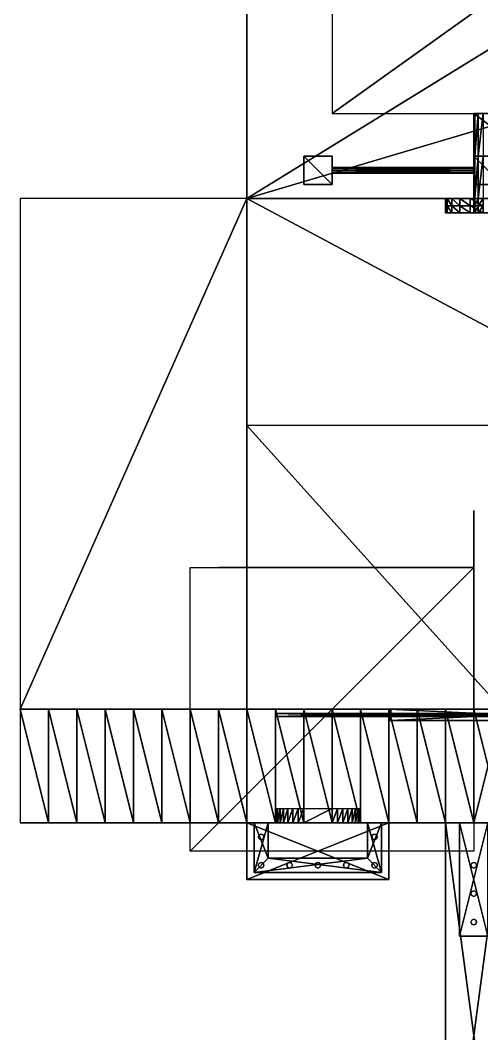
# Model space of a CAD drawing. Header units: metres. Extents: x -124 to 60, y -56 to 44.
# Drawn here: x -54 to -37.72, y -25.44 to 10.28 of the extents above; entities that cross this region are included whole.
import ezdxf

# ---------------------------------------------------------------- set-up
doc = ezdxf.new("R2010")
doc.units = ezdxf.units.M

msp = doc.modelspace()

# ---------------------------------------------------------------- linework, layer by layer
for points in [[(-46, 4, 20), (-46, 4, 46), (-46, 20, 46)], [(-46, 20, 46), (-46, 20, 20), (-46, 4, 20)], [(-46, 4, 8), (-46, 4, 20), (-46, 20, 20)], [(-46, 20, 20), (-46, 20, 8), (-46, 4, 8)], [(-46, 4, 46), (8, 4, 46), (8, 20, 46)], [(8, 20, 46), (-46, 20, 46), (-46, 4, 46)], [(-20, 20, 20), (-20, 4, 20), (-46, 4, 20)], [(-46, 4, 20), (-46, 20, 20), (-20, 20, 20)], [(-29, 17, 8), (-43, 17, 8), (-43, 7, 8)], [(-43, 7, 8), (-29, 7, 8), (-29, 17, 8)], [(-38, 4, 8), (-38, 4, 16), (-38, 7, 16)], [(-38, 7, 16), (-38, 7, 8), (-38, 4, 8)], [(-34, 4, 8), (-34, 7, 8), (-38, 7, 8)], [(-38, 7, 8), (-38, 4, 8), (-34, 4, 8)], [(-38, 5.5, 16), (-38, 7, 16), (-37.9616, 7, 16.3902)], [(-37.9616, 7, 16.3902), (-37.9616, 5.5, 16.3902), (-38, 5.5, 16)], [(-37.6346, 7, 16.3252), (-37.9616, 7, 16.3902), (-38, 7, 16)], [(-38, 7, 16), (-37.6667, 7, 16), (-37.6346, 7, 16.3252)], [(-37.9616, 5.5, 16.3902), (-37.9616, 7, 16.3902), (-37.8478, 7, 16.7654)], [(-37.8478, 7, 16.7654), (-37.8478, 5.5, 16.7654), (-37.9616, 5.5, 16.3902)], [(-37.5398, 7, 16.6378), (-37.8478, 7, 16.7654), (-37.9616, 7, 16.3902)], [(-37.9616, 7, 16.3902), (-37.6346, 7, 16.3252), (-37.5398, 7, 16.6378)], [(-37.8478, 5.5, 16.7654), (-37.8478, 7, 16.7654), (-37.6629, 7, 17.1111)], [(-37.6629, 7, 17.1111), (-37.6629, 5.5, 17.1111), (-37.8478, 5.5, 16.7654)], [(-37.3858, 7, 16.926), (-37.6629, 7, 17.1111), (-37.8478, 7, 16.7654)], [(-37.8478, 7, 16.7654), (-37.5398, 7, 16.6378), (-37.3858, 7, 16.926)], [(-43, 4.5, 24), (-43, 5.5, 24), (-44, 5.5, 24)], [(-44, 5.5, 24), (-44, 4.5, 24), (-43, 4.5, 24)], [(-44, 5.5, 20), (-44, 5.5, 24), (-43, 5.5, 24)], [(-43, 5.5, 24), (-43, 5.5, 20), (-44, 5.5, 20)], [(-44, 4.5, 20), (-44, 4.5, 24), (-44, 5.5, 24)], [(-44, 5.5, 24), (-44, 5.5, 20), (-44, 4.5, 20)], [(-43, 5.5, 20), (-43, 5.5, 24), (-43, 4.5, 24)], [(-43, 4.5, 24), (-43, 4.5, 20), (-43, 5.5, 20)], [(-38, 4, 16), (-38, 5.5, 16), (-37.9616, 5.5, 16.3902)], [(-37.9616, 5.5, 16.3902), (-37.9616, 4, 16.3902), (-38, 4, 16)], [(-37, 4.5, 24), (-37, 5.5, 24), (-38, 5.5, 24)], [(-38, 5.5, 24), (-38, 4.5, 24), (-37, 4.5, 24)], [(-38, 5.5, 20), (-38, 5.5, 24), (-37, 5.5, 24)], [(-37, 5.5, 24), (-37, 5.5, 20), (-38, 5.5, 20)], [(-38, 4.5, 20), (-38, 4.5, 24), (-38, 5.5, 24)], [(-38, 5.5, 24), (-38, 5.5, 20), (-38, 4.5, 20)], [(-37.9616, 4, 16.3902), (-37.9616, 5.5, 16.3902), (-37.8478, 5.5, 16.7654)], [(-37.8478, 5.5, 16.7654), (-37.8478, 4, 16.7654), (-37.9616, 4, 16.3902)], [(-37.8478, 4, 16.7654), (-37.8478, 5.5, 16.7654), (-37.6629, 5.5, 17.1111)], [(-37.6629, 5.5, 17.1111), (-37.6629, 4, 17.1111), (-37.8478, 4, 16.7654)], [(-38, 5.07071, 23.5707), (-38, 5.1, 23.5), (-43, 5.1, 23.5)], [(-43, 5.1, 23.5), (-43, 5.07071, 23.5707), (-38, 5.07071, 23.5707)], [(-38, 5.1, 23.5), (-38, 5.07071, 23.4293), (-43, 5.07071, 23.4293)], [(-43, 5.07071, 23.4293), (-43, 5.1, 23.5), (-38, 5.1, 23.5)], [(-38, 5.07071, 22.5707), (-38, 5.1, 22.5), (-43, 5.1, 22.5)], [(-43, 5.1, 22.5), (-43, 5.07071, 22.5707), (-38, 5.07071, 22.5707)], [(-38, 5.1, 22.5), (-38, 5.07071, 22.4293), (-43, 5.07071, 22.4293)], [(-43, 5.07071, 22.4293), (-43, 5.1, 22.5), (-38, 5.1, 22.5)], [(-38, 5.07071, 21.5707), (-38, 5.1, 21.5), (-43, 5.1, 21.5)], [(-43, 5.1, 21.5), (-43, 5.07071, 21.5707), (-38, 5.07071, 21.5707)], [(-38, 5.1, 21.5), (-38, 5.07071, 21.4293), (-43, 5.07071, 21.4293)], [(-43, 5.07071, 21.4293), (-43, 5.1, 21.5), (-38, 5.1, 21.5)], [(-38, 5, 23.6), (-38, 5.07071, 23.5707), (-43, 5.07071, 23.5707)], [(-43, 5.07071, 23.5707), (-43, 5, 23.6), (-38, 5, 23.6)], [(-38, 5.07071, 23.4293), (-38, 5, 23.4), (-43, 5, 23.4)], [(-43, 5, 23.4), (-43, 5.07071, 23.4293), (-38, 5.07071, 23.4293)], [(-38, 5, 22.6), (-38, 5.07071, 22.5707), (-43, 5.07071, 22.5707)], [(-43, 5.07071, 22.5707), (-43, 5, 22.6), (-38, 5, 22.6)], [(-38, 5.07071, 22.4293), (-38, 5, 22.4), (-43, 5, 22.4)], [(-43, 5, 22.4), (-43, 5.07071, 22.4293), (-38, 5.07071, 22.4293)], [(-38, 5, 21.6), (-38, 5.07071, 21.5707), (-43, 5.07071, 21.5707)], [(-43, 5.07071, 21.5707), (-43, 5, 21.6), (-38, 5, 21.6)], [(-38, 5.07071, 21.4293), (-38, 5, 21.4), (-43, 5, 21.4)], [(-43, 5, 21.4), (-43, 5.07071, 21.4293), (-38, 5.07071, 21.4293)], [(-38, 4.92929, 23.5707), (-38, 5, 23.6), (-43, 5, 23.6)], [(-43, 5, 23.6), (-43, 4.92929, 23.5707), (-38, 4.92929, 23.5707)], [(-38, 5, 23.4), (-38, 4.92929, 23.4293), (-43, 4.92929, 23.4293)], [(-43, 4.92929, 23.4293), (-43, 5, 23.4), (-38, 5, 23.4)], [(-38, 4.92929, 22.5707), (-38, 5, 22.6), (-43, 5, 22.6)], [(-43, 5, 22.6), (-43, 4.92929, 22.5707), (-38, 4.92929, 22.5707)], [(-38, 5, 22.4), (-38, 4.92929, 22.4293), (-43, 4.92929, 22.4293)], [(-43, 4.92929, 22.4293), (-43, 5, 22.4), (-38, 5, 22.4)], [(-38, 4.92929, 21.5707), (-38, 5, 21.6), (-43, 5, 21.6)], [(-43, 5, 21.6), (-43, 4.92929, 21.5707), (-38, 4.92929, 21.5707)], [(-38, 5, 21.4), (-38, 4.92929, 21.4293), (-43, 4.92929, 21.4293)], [(-43, 4.92929, 21.4293), (-43, 5, 21.4), (-38, 5, 21.4)], [(-38, 4.9, 23.5), (-38, 4.92929, 23.5707), (-43, 4.92929, 23.5707)], [(-43, 4.92929, 23.5707), (-43, 4.9, 23.5), (-38, 4.9, 23.5)], [(-38, 4.92929, 23.4293), (-38, 4.9, 23.5), (-43, 4.9, 23.5)], [(-43, 4.9, 23.5), (-43, 4.92929, 23.4293), (-38, 4.92929, 23.4293)], [(-38, 4.9, 22.5), (-38, 4.92929, 22.5707), (-43, 4.92929, 22.5707)], [(-43, 4.92929, 22.5707), (-43, 4.9, 22.5), (-38, 4.9, 22.5)], [(-38, 4.92929, 22.4293), (-38, 4.9, 22.5), (-43, 4.9, 22.5)], [(-43, 4.9, 22.5), (-43, 4.92929, 22.4293), (-38, 4.92929, 22.4293)], [(-38, 4.9, 21.5), (-38, 4.92929, 21.5707), (-43, 4.92929, 21.5707)], [(-43, 4.92929, 21.5707), (-43, 4.9, 21.5), (-38, 4.9, 21.5)], [(-38, 4.92929, 21.4293), (-38, 4.9, 21.5), (-43, 4.9, 21.5)], [(-43, 4.9, 21.5), (-43, 4.92929, 21.4293), (-38, 4.92929, 21.4293)], [(-43, 4.5, 20), (-43, 4.5, 24), (-44, 4.5, 24)], [(-44, 4.5, 24), (-44, 4.5, 20), (-43, 4.5, 20)], [(-37, 4.5, 20), (-37, 4.5, 24), (-38, 4.5, 24)], [(-38, 4.5, 24), (-38, 4.5, 20), (-37, 4.5, 20)], [(-54, -14, 16), (-46, -14, 16), (-46, 4, 16)], [(-46, 4, 16), (-54, 4, 16), (-54, -14, 16)], [(-46, 4, 8), (-46, 4, 16), (-46, -14, 16)], [(-46, -14, 16), (-46, -14, 8), (-46, 4, 8)], [(-46, 4, 8), (-31, 4, 8), (-31, -4, 8)], [(-31, -4, 8), (-46, -4, 8), (-46, 4, 8)], [(-46, 4, 19), (-20, 4, 19), (-20, 4, 20)], [(-20, 4, 20), (-46, 4, 20), (-46, 4, 19)], [(-46, 4, 19), (-36, 4, 19), (-39, 4, 16)], [(-39, 4, 16), (-46, 4, 16), (-46, 4, 19)], [(-39, 4, 8), (-46, 4, 8), (-46, 4, 16)], [(-46, 4, 16), (-39, 4, 16), (-39, 4, 8)], [(-39, 4, 8), (-39, 3.5, 8), (-39, 3.5, 16)], [(-39, 3.5, 16), (-39, 4, 16), (-39, 4, 8)], [(-38.9424, 3.75, 16.5853), (-38.9424, 4, 16.5853), (-39, 4, 16)], [(-39, 4, 16), (-39, 3.75, 16), (-38.9424, 3.75, 16.5853)], [(-38.7716, 3.75, 17.1481), (-38.7716, 4, 17.1481), (-38.9424, 4, 16.5853)], [(-38.9424, 4, 16.5853), (-38.9424, 3.75, 16.5853), (-38.7716, 3.75, 17.1481)], [(-38.4944, 3.75, 17.6667), (-38.4944, 4, 17.6667), (-38.7716, 4, 17.1481)], [(-38.7716, 4, 17.1481), (-38.7716, 3.75, 17.1481), (-38.4944, 3.75, 17.6667)], [(-38.1213, 3.75, 18.1213), (-38.1213, 4, 18.1213), (-38.4944, 4, 17.6667)], [(-38.4944, 4, 17.6667), (-38.4944, 3.75, 17.6667), (-38.1213, 3.75, 18.1213)], [(-37.6667, 3.75, 18.4944), (-37.6667, 4, 18.4944), (-38.1213, 4, 18.1213)], [(-38.1213, 4, 18.1213), (-38.1213, 3.75, 18.1213), (-37.6667, 3.75, 18.4944)], [(-38, 3.5, 16), (-38, 3.5, 8), (-38, 4, 8)], [(-38, 4, 8), (-38, 4, 16), (-38, 3.5, 16)], [(-37.9616, 4, 16.3902), (-37.9616, 3.75, 16.3902), (-38, 3.75, 16)], [(-38, 3.75, 16), (-38, 4, 16), (-37.9616, 4, 16.3902)], [(-37.8478, 4, 16.7654), (-37.8478, 3.75, 16.7654), (-37.9616, 3.75, 16.3902)], [(-37.9616, 3.75, 16.3902), (-37.9616, 4, 16.3902), (-37.8478, 4, 16.7654)], [(-37.6629, 4, 17.1111), (-37.6629, 3.75, 17.1111), (-37.8478, 3.75, 16.7654)], [(-37.8478, 3.75, 16.7654), (-37.8478, 4, 16.7654), (-37.6629, 4, 17.1111)], [(-38.9424, 3.5, 16.5853), (-38.9424, 3.75, 16.5853), (-39, 3.75, 16)], [(-39, 3.75, 16), (-39, 3.5, 16), (-38.9424, 3.5, 16.5853)], [(-38.7716, 3.5, 17.1481), (-38.7716, 3.75, 17.1481), (-38.9424, 3.75, 16.5853)], [(-38.9424, 3.75, 16.5853), (-38.9424, 3.5, 16.5853), (-38.7716, 3.5, 17.1481)], [(-38.4944, 3.5, 17.6667), (-38.4944, 3.75, 17.6667), (-38.7716, 3.75, 17.1481)], [(-38.7716, 3.75, 17.1481), (-38.7716, 3.5, 17.1481), (-38.4944, 3.5, 17.6667)], [(-38.1213, 3.5, 18.1213), (-38.1213, 3.75, 18.1213), (-38.4944, 3.75, 17.6667)], [(-38.4944, 3.75, 17.6667), (-38.4944, 3.5, 17.6667), (-38.1213, 3.5, 18.1213)], [(-37.6667, 3.5, 18.4944), (-37.6667, 3.75, 18.4944), (-38.1213, 3.75, 18.1213)], [(-38.1213, 3.75, 18.1213), (-38.1213, 3.5, 18.1213), (-37.6667, 3.5, 18.4944)], [(-37.9616, 3.75, 16.3902), (-37.9616, 3.5, 16.3902), (-38, 3.5, 16)], [(-38, 3.5, 16), (-38, 3.75, 16), (-37.9616, 3.75, 16.3902)], [(-37.8478, 3.75, 16.7654), (-37.8478, 3.5, 16.7654), (-37.9616, 3.5, 16.3902)], [(-37.9616, 3.5, 16.3902), (-37.9616, 3.75, 16.3902), (-37.8478, 3.75, 16.7654)], [(-37.6629, 3.75, 17.1111), (-37.6629, 3.5, 17.1111), (-37.8478, 3.5, 16.7654)], [(-37.8478, 3.5, 16.7654), (-37.8478, 3.75, 16.7654), (-37.6629, 3.75, 17.1111)], [(-39, 3.5, 16), (-39, 3.5, 8), (-38, 3.5, 8)], [(-38, 3.5, 8), (-38, 3.5, 16), (-39, 3.5, 16)], [(-38.452, 3.5, 16.4877), (-38.9424, 3.5, 16.5853), (-39, 3.5, 16)], [(-39, 3.5, 16), (-38.5, 3.5, 16), (-38.452, 3.5, 16.4877)], [(-38.3097, 3.5, 16.9567), (-38.7716, 3.5, 17.1481), (-38.9424, 3.5, 16.5853)], [(-38.9424, 3.5, 16.5853), (-38.452, 3.5, 16.4877), (-38.3097, 3.5, 16.9567)], [(-38.0787, 3.5, 17.3889), (-38.4944, 3.5, 17.6667), (-38.7716, 3.5, 17.1481)], [(-38.7716, 3.5, 17.1481), (-38.3097, 3.5, 16.9567), (-38.0787, 3.5, 17.3889)], [(-37.9616, 3.5, 16.3902), (-38.452, 3.5, 16.4877), (-38.5, 3.5, 16)], [(-38.5, 3.5, 16), (-38, 3.5, 16), (-37.9616, 3.5, 16.3902)], [(-37.7678, 3.5, 17.7678), (-38.1213, 3.5, 18.1213), (-38.4944, 3.5, 17.6667)], [(-38.4944, 3.5, 17.6667), (-38.0787, 3.5, 17.3889), (-37.7678, 3.5, 17.7678)], [(-37.8478, 3.5, 16.7654), (-38.3097, 3.5, 16.9567), (-38.452, 3.5, 16.4877)], [(-38.452, 3.5, 16.4877), (-37.9616, 3.5, 16.3902), (-37.8478, 3.5, 16.7654)], [(-37.6629, 3.5, 17.1111), (-38.0787, 3.5, 17.3889), (-38.3097, 3.5, 16.9567)], [(-38.3097, 3.5, 16.9567), (-37.8478, 3.5, 16.7654), (-37.6629, 3.5, 17.1111)], [(-37.3889, 3.5, 18.0787), (-37.6667, 3.5, 18.4944), (-38.1213, 3.5, 18.1213)], [(-38.1213, 3.5, 18.1213), (-37.7678, 3.5, 17.7678), (-37.3889, 3.5, 18.0787)], [(-37.4142, 3.5, 17.4142), (-37.7678, 3.5, 17.7678), (-38.0787, 3.5, 17.3889)], [(-38.0787, 3.5, 17.3889), (-37.6629, 3.5, 17.1111), (-37.4142, 3.5, 17.4142)], [(-37.1111, 3.5, 17.6629), (-37.3889, 3.5, 18.0787), (-37.7678, 3.5, 17.7678)], [(-37.7678, 3.5, 17.7678), (-37.4142, 3.5, 17.4142), (-37.1111, 3.5, 17.6629)], [(-37, -14, 8), (-27, -4, 8), (-46, -4, 8)], [(-46, -4, 8), (-46, -14, 8), (-37, -14, 8)], [(-38, -7), (-38, -7, 9), (-38, -17, 9)], [(-38, -17, 9), (-38, -17), (-38, -7)], [(-38, -9), (-38, -19), (-48, -19)], [(-48, -19), (-48, -9), (-38, -9)], [(-47, -9, 10), (-38, -9, 10), (-38, -9)], [(-38, -9), (-47, -9), (-47, -9, 10)], [(-53, -18, 24), (-53, -14, 24), (-54, -14, 24)], [(-54, -14, 24), (-54, -18, 24), (-53, -18, 24)], [(-53, -18, 23), (-53, -14, 23), (-53, -14, 24)], [(-53, -14, 24), (-53, -18, 24), (-53, -18, 23)], [(-52, -18, 23), (-52, -14, 23), (-53, -14, 23)], [(-53, -14, 23), (-53, -18, 23), (-52, -18, 23)], [(-52, -18, 22), (-52, -14, 22), (-52, -14, 23)], [(-52, -14, 23), (-52, -18, 23), (-52, -18, 22)], [(-51, -18, 22), (-51, -14, 22), (-52, -14, 22)], [(-52, -14, 22), (-52, -18, 22), (-51, -18, 22)], [(-51, -18, 21), (-51, -14, 21), (-51, -14, 22)], [(-51, -14, 22), (-51, -18, 22), (-51, -18, 21)], [(-50, -18, 21), (-50, -14, 21), (-51, -14, 21)], [(-51, -14, 21), (-51, -18, 21), (-50, -18, 21)], [(-50, -18, 20), (-50, -14, 20), (-50, -14, 21)], [(-50, -14, 21), (-50, -18, 21), (-50, -18, 20)], [(-49, -18, 20), (-49, -14, 20), (-50, -14, 20)], [(-50, -14, 20), (-50, -18, 20), (-49, -18, 20)], [(-49, -18, 19), (-49, -14, 19), (-49, -14, 20)], [(-49, -14, 20), (-49, -18, 20), (-49, -18, 19)], [(-48, -18, 19), (-48, -14, 19), (-49, -14, 19)], [(-49, -14, 19), (-49, -18, 19), (-48, -18, 19)], [(-48, -18, 18), (-48, -14, 18), (-48, -14, 19)], [(-48, -14, 19), (-48, -18, 19), (-48, -18, 18)], [(-47, -18, 18), (-47, -14, 18), (-48, -14, 18)], [(-48, -14, 18), (-48, -18, 18), (-47, -18, 18)], [(-47, -18, 17), (-47, -14, 17), (-47, -14, 18)], [(-47, -14, 18), (-47, -18, 18), (-47, -18, 17)], [(-46, -18, 17), (-46, -14, 17), (-47, -14, 17)], [(-47, -14, 17), (-47, -18, 17), (-46, -18, 17)], [(-45, -18, 16), (-45, -14, 16), (-46, -14, 16)], [(-46, -14, 16), (-46, -18, 16), (-45, -18, 16)], [(-46, -18, 16), (-46, -14, 16), (-46, -14, 17)], [(-46, -14, 17), (-46, -18, 17), (-46, -18, 16)], [(-45, -18, 15), (-45, -14, 15), (-45, -14, 16)], [(-45, -14, 16), (-45, -18, 16), (-45, -18, 15)], [(-44, -18, 15), (-44, -14, 15), (-45, -14, 15)], [(-45, -14, 15), (-45, -18, 15), (-44, -18, 15)], [(-45, -14.15, 15.75), (-41, -14.15, 15.75), (-41, -14.25, 15.75)], [(-41, -14.25, 15.75), (-45, -14.25, 15.75), (-45, -14.15, 15.75)], [(-45, -14.25, 15.85), (-41, -14.25, 15.85), (-41, -14.15, 15.85)], [(-41, -14.15, 15.85), (-45, -14.15, 15.85), (-45, -14.25, 15.85)], [(-45, -14.15, 15.85), (-41, -14.15, 15.85), (-41, -14.15, 15.75)], [(-41, -14.15, 15.75), (-45, -14.15, 15.75), (-45, -14.15, 15.85)], [(-45, -14.25, 15.75), (-41, -14.25, 15.75), (-41, -14.25, 15.85)], [(-41, -14.25, 15.85), (-45, -14.25, 15.85), (-45, -14.25, 15.75)], [(-44, -18, 14), (-44, -14, 14), (-44, -14, 15)], [(-44, -14, 15), (-44, -18, 15), (-44, -18, 14)], [(-43, -18, 14), (-43, -14, 14), (-44, -14, 14)], [(-44, -14, 14), (-44, -18, 14), (-43, -18, 14)], [(-44, -14.15, 14.75), (-40, -14.15, 14.75), (-40, -14.25, 14.75)], [(-40, -14.25, 14.75), (-44, -14.25, 14.75), (-44, -14.15, 14.75)], [(-44, -14.25, 14.85), (-40, -14.25, 14.85), (-40, -14.15, 14.85)], [(-40, -14.15, 14.85), (-44, -14.15, 14.85), (-44, -14.25, 14.85)], [(-44, -14.15, 14.85), (-40, -14.15, 14.85), (-40, -14.15, 14.75)], [(-40, -14.15, 14.75), (-44, -14.15, 14.75), (-44, -14.15, 14.85)], [(-44, -14.25, 14.75), (-40, -14.25, 14.75), (-40, -14.25, 14.85)], [(-40, -14.25, 14.85), (-44, -14.25, 14.85), (-44, -14.25, 14.75)], [(-43, -18, 13), (-43, -14, 13), (-43, -14, 14)], [(-43, -14, 14), (-43, -18, 14), (-43, -18, 13)], [(-42, -18, 13), (-42, -14, 13), (-43, -14, 13)], [(-43, -14, 13), (-43, -18, 13), (-42, -18, 13)], [(-43, -14.15, 13.75), (-39, -14.15, 13.75), (-39, -14.25, 13.75)], [(-39, -14.25, 13.75), (-43, -14.25, 13.75), (-43, -14.15, 13.75)], [(-43, -14.25, 13.85), (-39, -14.25, 13.85), (-39, -14.15, 13.85)], [(-39, -14.15, 13.85), (-43, -14.15, 13.85), (-43, -14.25, 13.85)], [(-43, -14.15, 13.85), (-39, -14.15, 13.85), (-39, -14.15, 13.75)], [(-39, -14.15, 13.75), (-43, -14.15, 13.75), (-43, -14.15, 13.85)], [(-43, -14.25, 13.75), (-39, -14.25, 13.75), (-39, -14.25, 13.85)], [(-39, -14.25, 13.85), (-43, -14.25, 13.85), (-43, -14.25, 13.75)], [(-42, -18, 12), (-42, -14, 12), (-42, -14, 13)], [(-42, -14, 13), (-42, -18, 13), (-42, -18, 12)], [(-41, -18, 12), (-41, -14, 12), (-42, -14, 12)], [(-42, -14, 12), (-42, -18, 12), (-41, -18, 12)], [(-42, -14.15, 12.75), (-38, -14.15, 12.75), (-38, -14.25, 12.75)], [(-38, -14.25, 12.75), (-42, -14.25, 12.75), (-42, -14.15, 12.75)], [(-42, -14.25, 12.85), (-38, -14.25, 12.85), (-38, -14.15, 12.85)], [(-38, -14.15, 12.85), (-42, -14.15, 12.85), (-42, -14.25, 12.85)], [(-42, -14.15, 12.85), (-38, -14.15, 12.85), (-38, -14.15, 12.75)], [(-38, -14.15, 12.75), (-42, -14.15, 12.75), (-42, -14.15, 12.85)], [(-42, -14.25, 12.75), (-38, -14.25, 12.75), (-38, -14.25, 12.85)], [(-38, -14.25, 12.85), (-42, -14.25, 12.85), (-42, -14.25, 12.75)], [(-41, -18, 11), (-41, -14, 11), (-41, -14, 12)], [(-41, -14, 12), (-41, -18, 12), (-41, -18, 11)], [(-40, -18, 11), (-40, -14, 11), (-41, -14, 11)], [(-41, -14, 11), (-41, -18, 11), (-40, -18, 11)], [(-41, -14, 15.85), (-32.6464, -14, 7.49645), (-32.6464, -14.4, 7.49645)], [(-32.6464, -14.4, 7.49645), (-41, -14.4, 15.85), (-41, -14, 15.85)], [(-32.6464, -14, 7.49645), (-41, -14, 15.85), (-40.9293, -14, 15.9207)], [(-40.9293, -14, 15.9207), (-41, -14, 15.85), (-41, -14.4, 15.85)], [(-41, -14.4, 15.85), (-40.9293, -14.4, 15.9207), (-40.9293, -14, 15.9207)], [(-41, -14.15, 11.75), (-37, -14.15, 11.75), (-37, -14.25, 11.75)], [(-37, -14.25, 11.75), (-41, -14.25, 11.75), (-41, -14.15, 11.75)], [(-41, -14.25, 11.85), (-37, -14.25, 11.85), (-37, -14.15, 11.85)], [(-37, -14.15, 11.85), (-41, -14.15, 11.85), (-41, -14.25, 11.85)], [(-41, -14.15, 11.85), (-37, -14.15, 11.85), (-37, -14.15, 11.75)], [(-37, -14.15, 11.75), (-41, -14.15, 11.75), (-41, -14.15, 11.85)], [(-41, -14.25, 11.75), (-37, -14.25, 11.75), (-37, -14.25, 11.85)], [(-37, -14.25, 11.85), (-41, -14.25, 11.85), (-41, -14.25, 11.75)], [(-40.9293, -14.4, 15.9207), (-32.5757, -14.4, 7.56716), (-32.5757, -14, 7.56716)], [(-40.9293, -14, 15.9207), (-32.5757, -14, 7.56716), (-32.6464, -14, 7.49645)], [(-32.5757, -14, 7.56716), (-40.9293, -14, 15.9207), (-40.9293, -14.4, 15.9207)], [(-40, -18, 10), (-40, -14, 10), (-40, -14, 11)], [(-40, -14, 11), (-40, -18, 11), (-40, -18, 10)], [(-39, -18, 10), (-39, -14, 10), (-40, -14, 10)], [(-40, -14, 10), (-40, -18, 10), (-39, -18, 10)], [(-40, -14.15, 10.75), (-36, -14.15, 10.75), (-36, -14.25, 10.75)], [(-36, -14.25, 10.75), (-40, -14.25, 10.75), (-40, -14.15, 10.75)], [(-40, -14.25, 10.85), (-36, -14.25, 10.85), (-36, -14.15, 10.85)], [(-36, -14.15, 10.85), (-40, -14.15, 10.85), (-40, -14.25, 10.85)], [(-40, -14.15, 10.85), (-36, -14.15, 10.85), (-36, -14.15, 10.75)], [(-36, -14.15, 10.75), (-40, -14.15, 10.75), (-40, -14.15, 10.85)], [(-40, -14.25, 10.75), (-36, -14.25, 10.75), (-36, -14.25, 10.85)], [(-36, -14.25, 10.85), (-40, -14.25, 10.85), (-40, -14.25, 10.75)], [(-39, -18, 9), (-39, -14, 9), (-39, -14, 10)], [(-39, -14, 10), (-39, -18, 10), (-39, -18, 9)], [(-38, -18, 9), (-38, -14, 9), (-39, -14, 9)], [(-39, -14, 9), (-39, -18, 9), (-38, -18, 9)], [(-39, -14.15, 9.75), (-35, -14.15, 9.75), (-35, -14.25, 9.75)], [(-35, -14.25, 9.75), (-39, -14.25, 9.75), (-39, -14.15, 9.75)], [(-39, -14.25, 9.85), (-35, -14.25, 9.85), (-35, -14.15, 9.85)], [(-35, -14.15, 9.85), (-39, -14.15, 9.85), (-39, -14.25, 9.85)], [(-39, -14.15, 9.85), (-35, -14.15, 9.85), (-35, -14.15, 9.75)], [(-35, -14.15, 9.75), (-39, -14.15, 9.75), (-39, -14.15, 9.85)], [(-39, -14.25, 9.75), (-35, -14.25, 9.75), (-35, -14.25, 9.85)], [(-35, -14.25, 9.85), (-39, -14.25, 9.85), (-39, -14.25, 9.75)], [(-38, -18, 8), (-38, -14, 8), (-37, -14, 8)], [(-37, -14, 8), (-37, -18, 8), (-38, -18, 8)], [(-38, -18, 8), (-38, -14, 8), (-38, -14, 9)], [(-38, -14, 9), (-38, -18, 9), (-38, -18, 8)], [(-37, -18, 8), (-37, -14, 8), (-38, -14, 8)], [(-38, -14, 8), (-38, -18, 8), (-37, -18, 8)], [(-38, -14.15, 8.75), (-34, -14.15, 8.75), (-34, -14.25, 8.75)], [(-34, -14.25, 8.75), (-38, -14.25, 8.75), (-38, -14.15, 8.75)], [(-38, -14.25, 8.85), (-34, -14.25, 8.85), (-34, -14.15, 8.85)], [(-34, -14.15, 8.85), (-38, -14.15, 8.85), (-38, -14.25, 8.85)], [(-38, -14.15, 8.85), (-34, -14.15, 8.85), (-34, -14.15, 8.75)], [(-34, -14.15, 8.75), (-38, -14.15, 8.75), (-38, -14.15, 8.85)], [(-38, -14.25, 8.75), (-34, -14.25, 8.75), (-34, -14.25, 8.85)], [(-34, -14.25, 8.85), (-38, -14.25, 8.85), (-38, -14.25, 8.75)], [(-41, -14.4, 15.85), (-32.6464, -14.4, 7.49645), (-32.5757, -14.4, 7.56716)], [(-32.5757, -14.4, 7.56716), (-40.9293, -14.4, 15.9207), (-41, -14.4, 15.85)], [(-45, -17.5, 6), (-45, -18, 6), (-45, -18, -1)], [(-45, -18, -1), (-45, -17.5, -1), (-45, -17.5, 6)], [(-44.9808, -17.5, 6.19509), (-44.9808, -18, 6.19509), (-45, -18, 6)], [(-45, -18, 6), (-45, -17.5, 6), (-44.9808, -17.5, 6.19509)], [(-44.9239, -17.5, 6.38268), (-44.9239, -18, 6.38268), (-44.9808, -18, 6.19509)], [(-44.9808, -18, 6.19509), (-44.9808, -17.5, 6.19509), (-44.9239, -17.5, 6.38268)], [(-44.8315, -17.5, 6.55557), (-44.8315, -18, 6.55557), (-44.9239, -18, 6.38268)], [(-44.9239, -18, 6.38268), (-44.9239, -17.5, 6.38268), (-44.8315, -17.5, 6.55557)], [(-44.7071, -17.5, 6.70711), (-44.7071, -18, 6.70711), (-44.8315, -18, 6.55557)], [(-44.8315, -18, 6.55557), (-44.8315, -17.5, 6.55557), (-44.7071, -17.5, 6.70711)], [(-44.5556, -17.5, 6.83147), (-44.5556, -18, 6.83147), (-44.7071, -18, 6.70711)], [(-44.7071, -18, 6.70711), (-44.7071, -17.5, 6.70711), (-44.5556, -17.5, 6.83147)], [(-44.3827, -17.5, 6.92388), (-44.3827, -18, 6.92388), (-44.5556, -18, 6.83147)], [(-44.5556, -18, 6.83147), (-44.5556, -17.5, 6.83147), (-44.3827, -17.5, 6.92388)], [(-44.1951, -17.5, 6.98079), (-44.1951, -18, 6.98079), (-44.3827, -18, 6.92388)], [(-44.3827, -18, 6.92388), (-44.3827, -17.5, 6.92388), (-44.1951, -17.5, 6.98079)], [(-44, -17.5, 7), (-44, -18, 7), (-44.1951, -18, 6.98079)], [(-44.1951, -18, 6.98079), (-44.1951, -17.5, 6.98079), (-44, -17.5, 7)], [(-43, -17.5, 7), (-43, -18, 7), (-44, -18, 7)], [(-44, -18, 7), (-44, -17.5, 7), (-43, -17.5, 7)], [(-42.8049, -17.5, 6.98079), (-42.8049, -18, 6.98079), (-43, -18, 7)], [(-43, -18, 7), (-43, -17.5, 7), (-42.8049, -17.5, 6.98079)], [(-42.6173, -17.5, 6.92388), (-42.6173, -18, 6.92388), (-42.8049, -18, 6.98079)], [(-42.8049, -18, 6.98079), (-42.8049, -17.5, 6.98079), (-42.6173, -17.5, 6.92388)], [(-42.4444, -17.5, 6.83147), (-42.4444, -18, 6.83147), (-42.6173, -18, 6.92388)], [(-42.6173, -18, 6.92388), (-42.6173, -17.5, 6.92388), (-42.4444, -17.5, 6.83147)], [(-42.2929, -17.5, 6.70711), (-42.2929, -18, 6.70711), (-42.4444, -18, 6.83147)], [(-42.4444, -18, 6.83147), (-42.4444, -17.5, 6.83147), (-42.2929, -17.5, 6.70711)], [(-42.1685, -17.5, 6.55557), (-42.1685, -18, 6.55557), (-42.2929, -18, 6.70711)], [(-42.2929, -18, 6.70711), (-42.2929, -17.5, 6.70711), (-42.1685, -17.5, 6.55557)], [(-42.0761, -17.5, 6.38268), (-42.0761, -18, 6.38268), (-42.1685, -18, 6.55557)], [(-42.1685, -18, 6.55557), (-42.1685, -17.5, 6.55557), (-42.0761, -17.5, 6.38268)], [(-42.0192, -17.5, 6.19509), (-42.0192, -18, 6.19509), (-42.0761, -18, 6.38268)], [(-42.0761, -18, 6.38268), (-42.0761, -17.5, 6.38268), (-42.0192, -17.5, 6.19509)], [(-42, -17.5, 6), (-42, -18, 6), (-42.0192, -18, 6.19509)], [(-42.0192, -18, 6.19509), (-42.0192, -17.5, 6.19509), (-42, -17.5, 6)], [(-42, -17.5, -1), (-42, -18, -1), (-42, -18, 6)], [(-42, -18, 6), (-42, -17.5, 6), (-42, -17.5, -1)], [(-48, -18, -1), (-48, -18, 18), (-54, -18, 24)], [(-54, -18, 24), (-54, -18, -1), (-48, -18, -1)], [(-53, -18, 23), (-53, -18, 24), (-54, -18, 24)], [(-52, -18, 22), (-52, -18, 23), (-53, -18, 23)], [(-51, -18, 21), (-51, -18, 22), (-52, -18, 22)], [(-50, -18, 20), (-50, -18, 21), (-51, -18, 21)], [(-49, -18, 19), (-49, -18, 20), (-50, -18, 20)], [(-48, -18, 18), (-48, -18, 19), (-49, -18, 19)], [(-48, -18, 9), (-48, -18, -1), (-45, -18, -1)], [(-45, -18, -1), (-45, -18, 7), (-48, -18, 9)], [(-42, -18, 7), (-39, -18, 9), (-48, -18, 9)], [(-48, -18, 9), (-45, -18, 7), (-42, -18, 7)], [(-48, -18, 9), (-39, -18, 9), (-48, -18, 18)], [(-47, -18, 17), (-47, -18, 18), (-48, -18, 18)], [(-46, -18, 16), (-46, -18, 17), (-47, -18, 17)], [(-21, -18, -2), (-21, -18, -1), (-46, -18, -1)], [(-46, -18, -1), (-46, -18, -2), (-21, -18, -2)], [(-46, -18, -7), (-46, -18, -51), (1, -18, -51)], [(1, -18, -51), (1, -18, -7), (-46, -18, -7)], [(-46, -18, -6), (-37, -18, -6), (-37, -18, -2)], [(-37, -18, -2), (-46, -18, -2), (-46, -18, -6)], [(-46, -18, -7), (-39, -18, -7), (-39, -18, -6)], [(-39, -18, -6), (-46, -18, -6), (-46, -18, -7)], [(-45, -18, 15), (-45, -18, 16), (-46, -18, 16)], [(-46, -20, -0.75), (-46, -18, -0.75), (-46, -18, -1.25)], [(-46, -18, -1.25), (-46, -20, -1.25), (-46, -20, -0.75)], [(-41, -18, -1.25), (-46, -18, -1.25), (-46, -18, -0.75)], [(-41, -20, -1.25), (-46, -20, -1.25), (-46, -18, -1.25)], [(-41, -18, -0.75), (-46, -18, -0.75), (-46, -20, -0.75)], [(-46, -18, -0.75), (-41, -18, -0.75), (-41, -18, -1.25)], [(-46, -20, -0.75), (-41, -20, -0.75), (-41, -18, -0.75)], [(-46, -18, -1.25), (-41, -18, -1.25), (-41, -20, -1.25)], [(-45.75, -18, 2.95), (-45.75, -19.75, 2.95), (-45.25, -19.25, 2.95)], [(-45.25, -18, 2.7), (-45.25, -19.25, 2.7), (-45.75, -19.75, 2.7)], [(-45.75, -18, 2.7), (-45.75, -19.75, 2.7), (-45.75, -19.75, 2.95)], [(-45.25, -19.25, 2.95), (-45.25, -18, 2.95), (-45.75, -18, 2.95)], [(-45.75, -19.75, 2.7), (-45.75, -18, 2.7), (-45.25, -18, 2.7)], [(-45.75, -19.75, 2.95), (-45.75, -18, 2.95), (-45.75, -18, 2.7)], [(-45.75, -18, 2.7), (-45.75, -18, 2.95), (-45.25, -18, 2.95)], [(-45.25, -18, 2.95), (-45.25, -18, 2.7), (-45.75, -18, 2.7)], [(-45.25, -18, 2.95), (-45.25, -19.25, 2.95), (-45.25, -19.25, 2.7)], [(-45.25, -19.25, 2.7), (-45.25, -18, 2.7), (-45.25, -18, 2.95)], [(-45, -18, 7), (-44.7071, -18, 6.70711), (-44.5556, -18, 6.83147)], [(-44.5556, -18, 6.83147), (-44.75, -18, 7), (-45, -18, 7)], [(-45, -18, 6.75), (-44.8315, -18, 6.55557), (-44.7071, -18, 6.70711)], [(-44.7071, -18, 6.70711), (-45, -18, 7), (-45, -18, 6.75)], [(-45, -18, 6.5), (-44.9239, -18, 6.38268), (-44.8315, -18, 6.55557)], [(-44.8315, -18, 6.55557), (-45, -18, 6.75), (-45, -18, 6.5)], [(-45, -18, 6.25), (-44.9808, -18, 6.19509), (-44.9239, -18, 6.38268)], [(-44.9239, -18, 6.38268), (-45, -18, 6.5), (-45, -18, 6.25)], [(-44.9808, -18, 6.19509), (-45, -18, 6.25), (-45, -18, 6)], [(-44, -18, 14), (-44, -18, 15), (-45, -18, 15)], [(-44.75, -18, 7), (-44.5556, -18, 6.83147), (-44.3827, -18, 6.92388)], [(-44.3827, -18, 6.92388), (-44.5, -18, 7), (-44.75, -18, 7)], [(-44.5, -18, 7), (-44.3827, -18, 6.92388), (-44.1951, -18, 6.98079)], [(-44.1951, -18, 6.98079), (-44.25, -18, 7), (-44.5, -18, 7)], [(-44.25, -18, 7), (-44.1951, -18, 6.98079), (-44, -18, 7)], [(-43, -18, 13), (-43, -18, 14), (-44, -18, 14)], [(-43, -18, 7), (-42.8049, -18, 6.98079), (-42.75, -18, 7)], [(-42, -18, 12), (-42, -18, 13), (-43, -18, 13)], [(-42.8049, -18, 6.98079), (-42.6173, -18, 6.92388), (-42.5, -18, 7)], [(-42.5, -18, 7), (-42.75, -18, 7), (-42.8049, -18, 6.98079)], [(-42.6173, -18, 6.92388), (-42.4444, -18, 6.83147), (-42.25, -18, 7)], [(-42.25, -18, 7), (-42.5, -18, 7), (-42.6173, -18, 6.92388)], [(-42.4444, -18, 6.83147), (-42.2929, -18, 6.70711), (-42, -18, 7)], [(-42, -18, 7), (-42.25, -18, 7), (-42.4444, -18, 6.83147)], [(-42.2929, -18, 6.70711), (-42.1685, -18, 6.55557), (-42, -18, 6.75)], [(-42, -18, 6.75), (-42, -18, 7), (-42.2929, -18, 6.70711)], [(-42.1685, -18, 6.55557), (-42.0761, -18, 6.38268), (-42, -18, 6.5)], [(-42, -18, 6.5), (-42, -18, 6.75), (-42.1685, -18, 6.55557)], [(-42.0761, -18, 6.38268), (-42.0192, -18, 6.19509), (-42, -18, 6.25)], [(-42, -18, 6.25), (-42, -18, 6.5), (-42.0761, -18, 6.38268)], [(-42, -18, 6), (-42, -18, 6.25), (-42.0192, -18, 6.19509)], [(-42, -18, 7), (-42, -18, -1), (-39, -18, -1)], [(-39, -18, -1), (-39, -18, 9), (-42, -18, 7)], [(-41, -18, 11), (-41, -18, 12), (-42, -18, 12)], [(-41.75, -18, 2.7), (-41.75, -18, 2.95), (-41.25, -18, 2.95)], [(-41.25, -18, 2.95), (-41.25, -18, 2.7), (-41.75, -18, 2.7)], [(-41.25, -19.75, 2.95), (-41.25, -18, 2.95), (-41.75, -18, 2.95)], [(-41.75, -19.25, 2.7), (-41.75, -18, 2.7), (-41.25, -18, 2.7)], [(-41.75, -19.25, 2.95), (-41.75, -18, 2.95), (-41.75, -18, 2.7)], [(-41.75, -18, 2.95), (-41.75, -19.25, 2.95), (-41.25, -19.75, 2.95)], [(-41.25, -18, 2.7), (-41.25, -19.75, 2.7), (-41.75, -19.25, 2.7)], [(-41.75, -18, 2.7), (-41.75, -19.25, 2.7), (-41.75, -19.25, 2.95)], [(-41.25, -19.75, 2.7), (-41.25, -18, 2.7), (-41.25, -18, 2.95)], [(-41.25, -18, 2.95), (-41.25, -19.75, 2.95), (-41.25, -19.75, 2.7)], [(-40, -18, 10), (-40, -18, 11), (-41, -18, 11)], [(-41, -20, -1.25), (-41, -18, -1.25), (-41, -18, -0.75)], [(-41, -18, -0.75), (-41, -20, -0.75), (-41, -20, -1.25)], [(-39, -18, 9), (-39, -18, 10), (-40, -18, 10)], [(-39, -18, -6), (-37, -18, -6), (-37, -18, -7)], [(-39, -33, -6), (-37, -33, -6), (-37, -18, -6)], [(-39, -18, -7), (-37, -18, -7), (-37, -33, -7)], [(-37, -18, -7), (-39, -18, -7), (-39, -18, -6)], [(-37, -33, -7), (-39, -33, -7), (-39, -18, -7)], [(-37, -18, -6), (-39, -18, -6), (-39, -33, -6)], [(-39, -33, -6), (-39, -18, -6), (-39, -18, -7)], [(-39, -18, -7), (-39, -33, -7), (-39, -33, -6)], [(-37, -18, 7), (-39, -18, 9), (-39, -18, -1)], [(-39, -18, -1), (-37, -18, -1), (-37, -18, 7)], [(-38, -18, 8), (-38, -18, 9), (-39, -18, 9)], [(-38.5, -18, 7.5), (-38.5, -22, 7.5), (-37.5, -22, 7.5)], [(-37.5, -22, 7.5), (-37.5, -18, 7.5), (-38.5, -18, 7.5)], [(-38.5, -18, 6.5), (-38.5, -22, 6.5), (-38.5, -22, 7.5)], [(-38.5, -22, 7.5), (-38.5, -18, 7.5), (-38.5, -18, 6.5)], [(-37.5, -18, 6.5), (-37.5, -22, 6.5), (-38.5, -22, 6.5)], [(-38.5, -22, 6.5), (-38.5, -18, 6.5), (-37.5, -18, 6.5)], [(-38.5, -18, -0.5), (-38.5, -22, -0.5), (-37.5, -22, -0.5)], [(-37.5, -22, -0.5), (-37.5, -18, -0.5), (-38.5, -18, -0.5)], [(-38.5, -18, -1.5), (-38.5, -22, -1.5), (-38.5, -22, -0.5)], [(-38.5, -22, -0.5), (-38.5, -18, -0.5), (-38.5, -18, -1.5)], [(-37.5, -18, -1.5), (-37.5, -22, -1.5), (-38.5, -22, -1.5)], [(-38.5, -22, -1.5), (-38.5, -18, -1.5), (-37.5, -18, -1.5)], [(-37, -18, 7), (-37, -18, 8), (-38, -18, 8)], [(-45.5707, -18.4293, -0.8), (-45.6, -18.5, -0.8), (-45.6, -18.5, 2.7)], [(-45.6, -18.5, 2.7), (-45.5707, -18.4293, 2.7), (-45.5707, -18.4293, -0.8)], [(-45.6, -18.5, -0.8), (-45.5707, -18.5707, -0.8), (-45.5707, -18.5707, 2.7)], [(-45.5707, -18.5707, 2.7), (-45.6, -18.5, 2.7), (-45.6, -18.5, -0.8)], [(-45.5, -18.4, -0.8), (-45.5707, -18.4293, -0.8), (-45.5707, -18.4293, 2.7)], [(-45.5707, -18.4293, 2.7), (-45.5, -18.4, 2.7), (-45.5, -18.4, -0.8)], [(-45.5707, -18.5707, -0.8), (-45.5, -18.6, -0.8), (-45.5, -18.6, 2.7)], [(-45.5, -18.6, 2.7), (-45.5707, -18.5707, 2.7), (-45.5707, -18.5707, -0.8)], [(-45.4293, -18.4293, -0.8), (-45.5, -18.4, -0.8), (-45.5, -18.4, 2.7)], [(-45.5, -18.4, 2.7), (-45.4293, -18.4293, 2.7), (-45.4293, -18.4293, -0.8)], [(-45.5, -18.6, -0.8), (-45.4293, -18.5707, -0.8), (-45.4293, -18.5707, 2.7)], [(-45.4293, -18.5707, 2.7), (-45.5, -18.6, 2.7), (-45.5, -18.6, -0.8)], [(-45.4, -18.5, -0.8), (-45.4293, -18.4293, -0.8), (-45.4293, -18.4293, 2.7)], [(-45.4293, -18.4293, 2.7), (-45.4, -18.5, 2.7), (-45.4, -18.5, -0.8)], [(-45.4293, -18.5707, -0.8), (-45.4, -18.5, -0.8), (-45.4, -18.5, 2.7)], [(-45.4, -18.5, 2.7), (-45.4293, -18.5707, 2.7), (-45.4293, -18.5707, -0.8)], [(-41.5707, -18.4293, -0.8), (-41.6, -18.5, -0.8), (-41.6, -18.5, 2.7)], [(-41.6, -18.5, 2.7), (-41.5707, -18.4293, 2.7), (-41.5707, -18.4293, -0.8)], [(-41.6, -18.5, -0.8), (-41.5707, -18.5707, -0.8), (-41.5707, -18.5707, 2.7)], [(-41.5707, -18.5707, 2.7), (-41.6, -18.5, 2.7), (-41.6, -18.5, -0.8)], [(-41.5, -18.4, -0.8), (-41.5707, -18.4293, -0.8), (-41.5707, -18.4293, 2.7)], [(-41.5707, -18.4293, 2.7), (-41.5, -18.4, 2.7), (-41.5, -18.4, -0.8)], [(-41.5707, -18.5707, -0.8), (-41.5, -18.6, -0.8), (-41.5, -18.6, 2.7)], [(-41.5, -18.6, 2.7), (-41.5707, -18.5707, 2.7), (-41.5707, -18.5707, -0.8)], [(-41.4293, -18.4293, -0.8), (-41.5, -18.4, -0.8), (-41.5, -18.4, 2.7)], [(-41.5, -18.4, 2.7), (-41.4293, -18.4293, 2.7), (-41.4293, -18.4293, -0.8)], [(-41.5, -18.6, -0.8), (-41.4293, -18.5707, -0.8), (-41.4293, -18.5707, 2.7)], [(-41.4293, -18.5707, 2.7), (-41.5, -18.6, 2.7), (-41.5, -18.6, -0.8)], [(-41.4, -18.5, -0.8), (-41.4293, -18.4293, -0.8), (-41.4293, -18.4293, 2.7)], [(-41.4293, -18.4293, 2.7), (-41.4, -18.5, 2.7), (-41.4, -18.5, -0.8)], [(-41.4293, -18.5707, -0.8), (-41.4, -18.5, -0.8), (-41.4, -18.5, 2.7)], [(-41.4, -18.5, 2.7), (-41.4293, -18.5707, 2.7), (-41.4293, -18.5707, -0.8)], [(-45.75, -19.75, 2.95), (-41.25, -19.75, 2.95), (-41.75, -19.25, 2.95)], [(-41.75, -19.25, 2.95), (-45.25, -19.25, 2.95), (-45.75, -19.75, 2.95)], [(-41.25, -19.75, 2.7), (-45.75, -19.75, 2.7), (-45.25, -19.25, 2.7)], [(-45.25, -19.25, 2.7), (-41.75, -19.25, 2.7), (-41.25, -19.75, 2.7)], [(-45.25, -19.25, 2.95), (-41.75, -19.25, 2.95), (-41.75, -19.25, 2.7)], [(-41.75, -19.25, 2.7), (-45.25, -19.25, 2.7), (-45.25, -19.25, 2.95)], [(-45.5707, -19.4293, -0.8), (-45.6, -19.5, -0.8), (-45.6, -19.5, 2.7)], [(-45.6, -19.5, 2.7), (-45.5707, -19.4293, 2.7), (-45.5707, -19.4293, -0.8)], [(-45.6, -19.5, -0.8), (-45.5707, -19.5707, -0.8), (-45.5707, -19.5707, 2.7)], [(-45.5707, -19.5707, 2.7), (-45.6, -19.5, 2.7), (-45.6, -19.5, -0.8)], [(-45.5, -19.4, -0.8), (-45.5707, -19.4293, -0.8), (-45.5707, -19.4293, 2.7)], [(-45.5707, -19.4293, 2.7), (-45.5, -19.4, 2.7), (-45.5, -19.4, -0.8)], [(-45.5707, -19.5707, -0.8), (-45.5, -19.6, -0.8), (-45.5, -19.6, 2.7)], [(-45.5, -19.6, 2.7), (-45.5707, -19.5707, 2.7), (-45.5707, -19.5707, -0.8)], [(-45.4293, -19.4293, -0.8), (-45.5, -19.4, -0.8), (-45.5, -19.4, 2.7)], [(-45.5, -19.4, 2.7), (-45.4293, -19.4293, 2.7), (-45.4293, -19.4293, -0.8)], [(-45.5, -19.6, -0.8), (-45.4293, -19.5707, -0.8), (-45.4293, -19.5707, 2.7)], [(-45.4293, -19.5707, 2.7), (-45.5, -19.6, 2.7), (-45.5, -19.6, -0.8)], [(-45.4, -19.5, -0.8), (-45.4293, -19.4293, -0.8), (-45.4293, -19.4293, 2.7)], [(-45.4293, -19.4293, 2.7), (-45.4, -19.5, 2.7), (-45.4, -19.5, -0.8)], [(-45.4293, -19.5707, -0.8), (-45.4, -19.5, -0.8), (-45.4, -19.5, 2.7)], [(-45.4, -19.5, 2.7), (-45.4293, -19.5707, 2.7), (-45.4293, -19.5707, -0.8)], [(-44.5707, -19.4293, -0.8), (-44.6, -19.5, -0.8), (-44.6, -19.5, 2.7)], [(-44.6, -19.5, 2.7), (-44.5707, -19.4293, 2.7), (-44.5707, -19.4293, -0.8)], [(-44.6, -19.5, -0.8), (-44.5707, -19.5707, -0.8), (-44.5707, -19.5707, 2.7)], [(-44.5707, -19.5707, 2.7), (-44.6, -19.5, 2.7), (-44.6, -19.5, -0.8)], [(-44.5, -19.4, -0.8), (-44.5707, -19.4293, -0.8), (-44.5707, -19.4293, 2.7)], [(-44.5707, -19.4293, 2.7), (-44.5, -19.4, 2.7), (-44.5, -19.4, -0.8)], [(-44.5707, -19.5707, -0.8), (-44.5, -19.6, -0.8), (-44.5, -19.6, 2.7)], [(-44.5, -19.6, 2.7), (-44.5707, -19.5707, 2.7), (-44.5707, -19.5707, -0.8)], [(-44.4293, -19.4293, -0.8), (-44.5, -19.4, -0.8), (-44.5, -19.4, 2.7)], [(-44.5, -19.4, 2.7), (-44.4293, -19.4293, 2.7), (-44.4293, -19.4293, -0.8)], [(-44.5, -19.6, -0.8), (-44.4293, -19.5707, -0.8), (-44.4293, -19.5707, 2.7)], [(-44.4293, -19.5707, 2.7), (-44.5, -19.6, 2.7), (-44.5, -19.6, -0.8)], [(-44.4, -19.5, -0.8), (-44.4293, -19.4293, -0.8), (-44.4293, -19.4293, 2.7)], [(-44.4293, -19.4293, 2.7), (-44.4, -19.5, 2.7), (-44.4, -19.5, -0.8)], [(-44.4293, -19.5707, -0.8), (-44.4, -19.5, -0.8), (-44.4, -19.5, 2.7)], [(-44.4, -19.5, 2.7), (-44.4293, -19.5707, 2.7), (-44.4293, -19.5707, -0.8)], [(-43.5707, -19.4293, -0.8), (-43.6, -19.5, -0.8), (-43.6, -19.5, 2.7)], [(-43.6, -19.5, 2.7), (-43.5707, -19.4293, 2.7), (-43.5707, -19.4293, -0.8)], [(-43.6, -19.5, -0.8), (-43.5707, -19.5707, -0.8), (-43.5707, -19.5707, 2.7)], [(-43.5707, -19.5707, 2.7), (-43.6, -19.5, 2.7), (-43.6, -19.5, -0.8)], [(-43.5, -19.4, -0.8), (-43.5707, -19.4293, -0.8), (-43.5707, -19.4293, 2.7)], [(-43.5707, -19.4293, 2.7), (-43.5, -19.4, 2.7), (-43.5, -19.4, -0.8)], [(-43.5707, -19.5707, -0.8), (-43.5, -19.6, -0.8), (-43.5, -19.6, 2.7)], [(-43.5, -19.6, 2.7), (-43.5707, -19.5707, 2.7), (-43.5707, -19.5707, -0.8)], [(-43.4293, -19.4293, -0.8), (-43.5, -19.4, -0.8), (-43.5, -19.4, 2.7)], [(-43.5, -19.4, 2.7), (-43.4293, -19.4293, 2.7), (-43.4293, -19.4293, -0.8)], [(-43.5, -19.6, -0.8), (-43.4293, -19.5707, -0.8), (-43.4293, -19.5707, 2.7)], [(-43.4293, -19.5707, 2.7), (-43.5, -19.6, 2.7), (-43.5, -19.6, -0.8)], [(-43.4, -19.5, -0.8), (-43.4293, -19.4293, -0.8), (-43.4293, -19.4293, 2.7)], [(-43.4293, -19.4293, 2.7), (-43.4, -19.5, 2.7), (-43.4, -19.5, -0.8)], [(-43.4293, -19.5707, -0.8), (-43.4, -19.5, -0.8), (-43.4, -19.5, 2.7)], [(-43.4, -19.5, 2.7), (-43.4293, -19.5707, 2.7), (-43.4293, -19.5707, -0.8)], [(-42.5707, -19.4293, -0.8), (-42.6, -19.5, -0.8), (-42.6, -19.5, 2.7)], [(-42.6, -19.5, 2.7), (-42.5707, -19.4293, 2.7), (-42.5707, -19.4293, -0.8)], [(-42.6, -19.5, -0.8), (-42.5707, -19.5707, -0.8), (-42.5707, -19.5707, 2.7)], [(-42.5707, -19.5707, 2.7), (-42.6, -19.5, 2.7), (-42.6, -19.5, -0.8)], [(-42.5, -19.4, -0.8), (-42.5707, -19.4293, -0.8), (-42.5707, -19.4293, 2.7)], [(-42.5707, -19.4293, 2.7), (-42.5, -19.4, 2.7), (-42.5, -19.4, -0.8)], [(-42.5707, -19.5707, -0.8), (-42.5, -19.6, -0.8), (-42.5, -19.6, 2.7)], [(-42.5, -19.6, 2.7), (-42.5707, -19.5707, 2.7), (-42.5707, -19.5707, -0.8)], [(-42.4293, -19.4293, -0.8), (-42.5, -19.4, -0.8), (-42.5, -19.4, 2.7)], [(-42.5, -19.4, 2.7), (-42.4293, -19.4293, 2.7), (-42.4293, -19.4293, -0.8)], [(-42.5, -19.6, -0.8), (-42.4293, -19.5707, -0.8), (-42.4293, -19.5707, 2.7)], [(-42.4293, -19.5707, 2.7), (-42.5, -19.6, 2.7), (-42.5, -19.6, -0.8)], [(-42.4, -19.5, -0.8), (-42.4293, -19.4293, -0.8), (-42.4293, -19.4293, 2.7)], [(-42.4293, -19.4293, 2.7), (-42.4, -19.5, 2.7), (-42.4, -19.5, -0.8)], [(-42.4293, -19.5707, -0.8), (-42.4, -19.5, -0.8), (-42.4, -19.5, 2.7)], [(-42.4, -19.5, 2.7), (-42.4293, -19.5707, 2.7), (-42.4293, -19.5707, -0.8)], [(-41.5707, -19.4293, -0.8), (-41.6, -19.5, -0.8), (-41.6, -19.5, 2.7)], [(-41.6, -19.5, 2.7), (-41.5707, -19.4293, 2.7), (-41.5707, -19.4293, -0.8)], [(-41.6, -19.5, -0.8), (-41.5707, -19.5707, -0.8), (-41.5707, -19.5707, 2.7)], [(-41.5707, -19.5707, 2.7), (-41.6, -19.5, 2.7), (-41.6, -19.5, -0.8)], [(-41.5, -19.4, -0.8), (-41.5707, -19.4293, -0.8), (-41.5707, -19.4293, 2.7)], [(-41.5707, -19.4293, 2.7), (-41.5, -19.4, 2.7), (-41.5, -19.4, -0.8)], [(-41.5707, -19.5707, -0.8), (-41.5, -19.6, -0.8), (-41.5, -19.6, 2.7)], [(-41.5, -19.6, 2.7), (-41.5707, -19.5707, 2.7), (-41.5707, -19.5707, -0.8)], [(-41.4293, -19.4293, -0.8), (-41.5, -19.4, -0.8), (-41.5, -19.4, 2.7)], [(-41.5, -19.4, 2.7), (-41.4293, -19.4293, 2.7), (-41.4293, -19.4293, -0.8)], [(-41.5, -19.6, -0.8), (-41.4293, -19.5707, -0.8), (-41.4293, -19.5707, 2.7)], [(-41.4293, -19.5707, 2.7), (-41.5, -19.6, 2.7), (-41.5, -19.6, -0.8)], [(-41.4, -19.5, -0.8), (-41.4293, -19.4293, -0.8), (-41.4293, -19.4293, 2.7)], [(-41.4293, -19.4293, 2.7), (-41.4, -19.5, 2.7), (-41.4, -19.5, -0.8)], [(-41.4293, -19.5707, -0.8), (-41.4, -19.5, -0.8), (-41.4, -19.5, 2.7)], [(-41.4, -19.5, 2.7), (-41.4293, -19.5707, 2.7), (-41.4293, -19.5707, -0.8)], [(-38.0707, -19.4293, -0.5), (-38.1, -19.5, -0.5), (-38.1, -19.5, 6.5)], [(-38.1, -19.5, 6.5), (-38.0707, -19.4293, 6.5), (-38.0707, -19.4293, -0.5)], [(-38.1, -19.5, -0.5), (-38.0707, -19.5707, -0.5), (-38.0707, -19.5707, 6.5)], [(-38.0707, -19.5707, 6.5), (-38.1, -19.5, 6.5), (-38.1, -19.5, -0.5)], [(-38, -19.4, -0.5), (-38.0707, -19.4293, -0.5), (-38.0707, -19.4293, 6.5)], [(-38.0707, -19.4293, 6.5), (-38, -19.4, 6.5), (-38, -19.4, -0.5)], [(-38.0707, -19.5707, -0.5), (-38, -19.6, -0.5), (-38, -19.6, 6.5)], [(-38, -19.6, 6.5), (-38.0707, -19.5707, 6.5), (-38.0707, -19.5707, -0.5)], [(-37.9293, -19.4293, -0.5), (-38, -19.4, -0.5), (-38, -19.4, 6.5)], [(-38, -19.4, 6.5), (-37.9293, -19.4293, 6.5), (-37.9293, -19.4293, -0.5)], [(-38, -19.6, -0.5), (-37.9293, -19.5707, -0.5), (-37.9293, -19.5707, 6.5)], [(-37.9293, -19.5707, 6.5), (-38, -19.6, 6.5), (-38, -19.6, -0.5)], [(-37.9, -19.5, -0.5), (-37.9293, -19.4293, -0.5), (-37.9293, -19.4293, 6.5)], [(-37.9293, -19.4293, 6.5), (-37.9, -19.5, 6.5), (-37.9, -19.5, -0.5)], [(-37.9293, -19.5707, -0.5), (-37.9, -19.5, -0.5), (-37.9, -19.5, 6.5)], [(-37.9, -19.5, 6.5), (-37.9293, -19.5707, 6.5), (-37.9293, -19.5707, -0.5)], [(-41, -20, -0.75), (-46, -20, -0.75), (-46, -20, -1.25)], [(-46, -20, -1.25), (-41, -20, -1.25), (-41, -20, -0.75)], [(-45.75, -19.75, 2.7), (-41.25, -19.75, 2.7), (-41.25, -19.75, 2.95)], [(-41.25, -19.75, 2.95), (-45.75, -19.75, 2.95), (-45.75, -19.75, 2.7)], [(-38.0707, -20.4293, -0.5), (-38.1, -20.5, -0.5), (-38.1, -20.5, 6.5)], [(-38.1, -20.5, 6.5), (-38.0707, -20.4293, 6.5), (-38.0707, -20.4293, -0.5)], [(-38.1, -20.5, -0.5), (-38.0707, -20.5707, -0.5), (-38.0707, -20.5707, 6.5)], [(-38.0707, -20.5707, 6.5), (-38.1, -20.5, 6.5), (-38.1, -20.5, -0.5)], [(-38, -20.4, -0.5), (-38.0707, -20.4293, -0.5), (-38.0707, -20.4293, 6.5)], [(-38.0707, -20.4293, 6.5), (-38, -20.4, 6.5), (-38, -20.4, -0.5)], [(-38.0707, -20.5707, -0.5), (-38, -20.6, -0.5), (-38, -20.6, 6.5)], [(-38, -20.6, 6.5), (-38.0707, -20.5707, 6.5), (-38.0707, -20.5707, -0.5)], [(-37.9293, -20.4293, -0.5), (-38, -20.4, -0.5), (-38, -20.4, 6.5)], [(-38, -20.4, 6.5), (-37.9293, -20.4293, 6.5), (-37.9293, -20.4293, -0.5)], [(-38, -20.6, -0.5), (-37.9293, -20.5707, -0.5), (-37.9293, -20.5707, 6.5)], [(-37.9293, -20.5707, 6.5), (-38, -20.6, 6.5), (-38, -20.6, -0.5)], [(-37.9, -20.5, -0.5), (-37.9293, -20.4293, -0.5), (-37.9293, -20.4293, 6.5)], [(-37.9293, -20.4293, 6.5), (-37.9, -20.5, 6.5), (-37.9, -20.5, -0.5)], [(-37.9293, -20.5707, -0.5), (-37.9, -20.5, -0.5), (-37.9, -20.5, 6.5)], [(-37.9, -20.5, 6.5), (-37.9293, -20.5707, 6.5), (-37.9293, -20.5707, -0.5)], [(-38.0707, -21.4293, -0.5), (-38.1, -21.5, -0.5), (-38.1, -21.5, 6.5)], [(-38.1, -21.5, 6.5), (-38.0707, -21.4293, 6.5), (-38.0707, -21.4293, -0.5)], [(-38, -21.4, -0.5), (-38.0707, -21.4293, -0.5), (-38.0707, -21.4293, 6.5)], [(-38.0707, -21.4293, 6.5), (-38, -21.4, 6.5), (-38, -21.4, -0.5)], [(-37.9293, -21.4293, -0.5), (-38, -21.4, -0.5), (-38, -21.4, 6.5)], [(-38, -21.4, 6.5), (-37.9293, -21.4293, 6.5), (-37.9293, -21.4293, -0.5)], [(-37.9, -21.5, -0.5), (-37.9293, -21.4293, -0.5), (-37.9293, -21.4293, 6.5)], [(-37.9293, -21.4293, 6.5), (-37.9, -21.5, 6.5), (-37.9, -21.5, -0.5)], [(-38.1, -21.5, -0.5), (-38.0707, -21.5707, -0.5), (-38.0707, -21.5707, 6.5)], [(-38.0707, -21.5707, 6.5), (-38.1, -21.5, 6.5), (-38.1, -21.5, -0.5)], [(-38.0707, -21.5707, -0.5), (-38, -21.6, -0.5), (-38, -21.6, 6.5)], [(-38, -21.6, 6.5), (-38.0707, -21.5707, 6.5), (-38.0707, -21.5707, -0.5)], [(-38, -21.6, -0.5), (-37.9293, -21.5707, -0.5), (-37.9293, -21.5707, 6.5)], [(-37.9293, -21.5707, 6.5), (-38, -21.6, 6.5), (-38, -21.6, -0.5)], [(-37.9293, -21.5707, -0.5), (-37.9, -21.5, -0.5), (-37.9, -21.5, 6.5)], [(-37.9, -21.5, 6.5), (-37.9293, -21.5707, 6.5), (-37.9293, -21.5707, -0.5)], [(-37.5, -22, 6.5), (-37.5, -22, 7.5), (-38.5, -22, 7.5)], [(-38.5, -22, 7.5), (-38.5, -22, 6.5), (-37.5, -22, 6.5)], [(-37.5, -22, -1.5), (-37.5, -22, -0.5), (-38.5, -22, -0.5)], [(-38.5, -22, -0.5), (-38.5, -22, -1.5), (-37.5, -22, -1.5)]]:
    msp.add_3dface(points)

doc.saveas('drawing.dxf')
